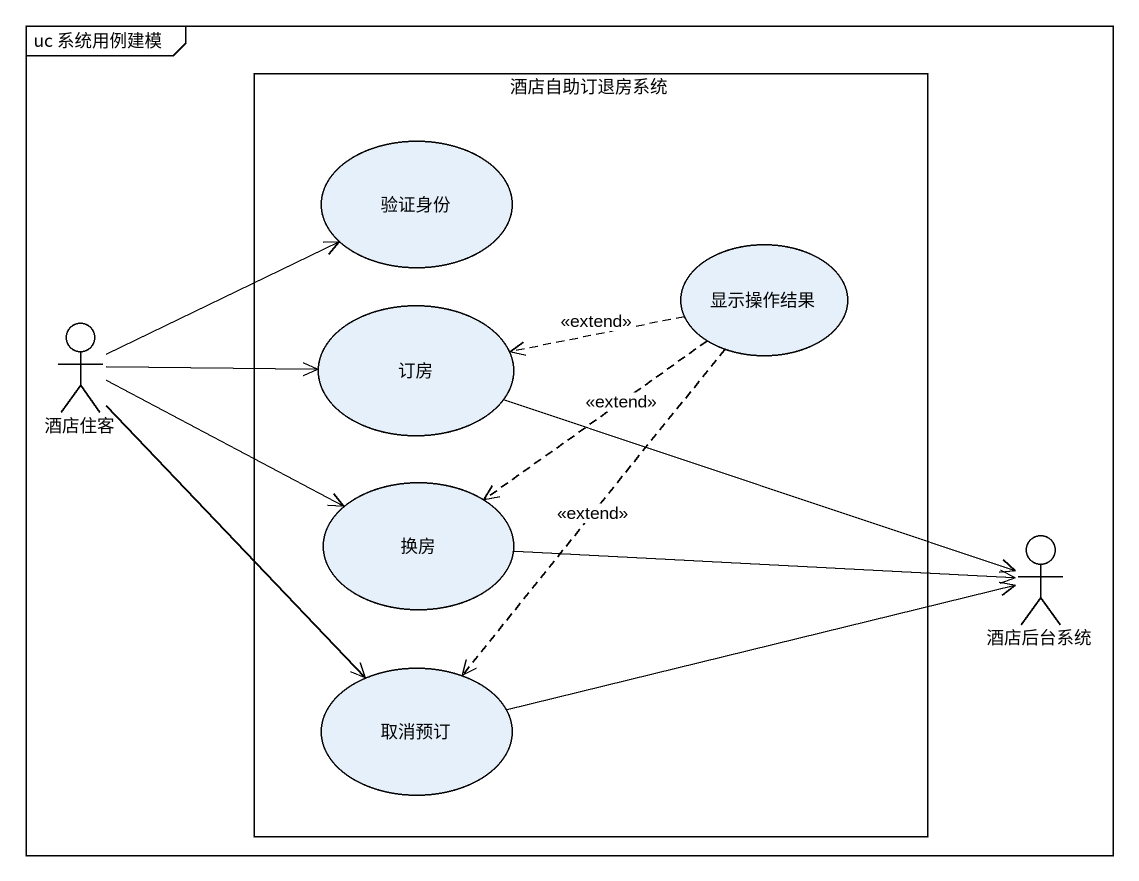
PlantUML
@startuml
mainframe uc 系统用例建模
rectangle 酒店自助订退房系统 {
  usecase 验证身份
  usecase 订房
  usecase 显示操作结果
  usecase 换房
  usecase 取消预订
}
actor 酒店住客
actor 酒店后台系统
订房 -right-> 酒店后台系统
显示操作结果 .left.> 订房 : <<extend>>
显示操作结果 ..> 换房 : <<extend>>
显示操作结果 ..> 取消预订 : <<extend>>
酒店住客 -right-> 验证身份
酒店住客 -right-> 订房
酒店住客 -right-> 换房
酒店住客 --> 取消预订
换房 -right-> 酒店后台系统
取消预订 -right-> 酒店后台系统
@enduml
